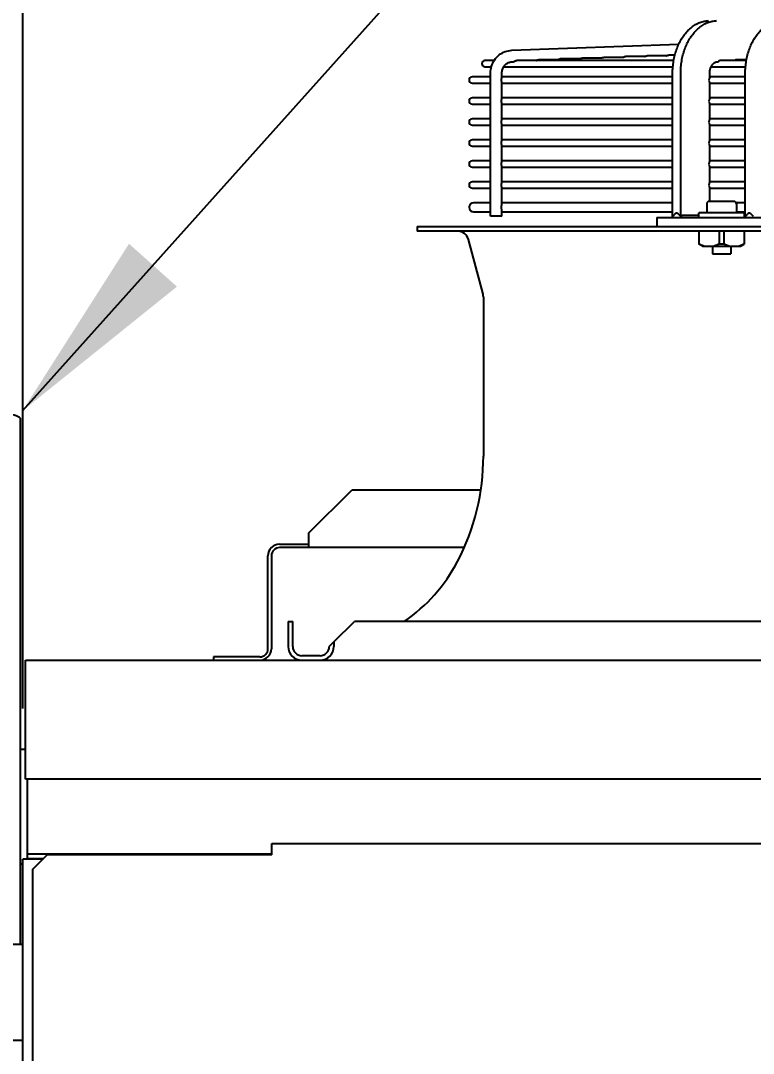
# Model space of a CAD drawing. Header units: millimetres. Extents: x 17700 to 32328, y 19251 to 29476.
# Drawn here: x 17970.11 to 17982.74, y 19589.76 to 19607.57 of the extents above; entities that cross this region are included whole.
import ezdxf

# ---------------------------------------------------------------- set-up
doc = ezdxf.new("R2010")
doc.units = ezdxf.units.MM
doc.header["$LTSCALE"] = 5
for name, color, linetype in [('RECIRCULATION-CONTROL', 3, 'Continuous'), ('UNIT', 6, 'Continuous'), ('WS-NO-CONTROL', 3, 'Continuous')]:
    doc.layers.add(name, color=color, linetype=linetype)
doc.styles.add('SUBMITTAL', font='romans.shx', dxfattribs={"width": 0.75})
doc.dimstyles.new('SUBMITTAL', dxfattribs={"dimtxt": 0.09375, "dimasz": 0.09375, "dimexe": 0.03125, "dimexo": 0.0625, "dimgap": 0.0625, "dimtad": 0, "dimdec": 4, "dimzin": 4, "dimdsep": 46, "dimlunit": 4, "dimtxsty": 'SUBMITTAL', "dimcen": 0.09375, "dimclre": 6, "dimadec": 0, "dimazin": 0, "dimtfac": 1, "dimtdec": 0, "dimtofl": 0, "dimtmove": 0, "dimatfit": 3, "dimfxl": 0, "dimfrac": 2, "dimtolj": 1, "dimtzin": 4, "dimarcsym": 0})

# ---------------------------------------------------------------- blocks, each defined once
blk = doc.blocks.new('*D113')
at = {"layer": 'WS-NO-CONTROL', "color": 6, "lineweight": -2}
for p, q in [((17963.379, 19596.09), (17963.379, 19619.446)), ((17970.149, 19595.712), (17970.149, 19619.446))]:
    blk.add_line(p, q, dxfattribs=at)
at = {"layer": 'WS-NO-CONTROL', "color": 3, "lineweight": -2}
for p, q in [((17958.829, 19616.846), (17954.279, 19616.846)), ((17974.699, 19616.846), (17979.249, 19616.846))]:
    blk.add_line(p, q, dxfattribs=at)
at = {"layer": 'WS-NO-CONTROL', "color": 3}
for points in [[(17958.829, 19617.604), (17958.829, 19616.088), (17963.379, 19616.846)], [(17974.699, 19617.604), (17974.699, 19616.088), (17970.149, 19616.846)]]:
    blk.add_solid(points, dxfattribs=at)
at = {"layer": 'WS-NO-CONTROL', "color": 3, "insert": (17943.229, 19616.846), "char_height": 4.55, "attachment_point": 5, "style": 'SUBMITTAL'}
blk.add_mtext('\\A1;6 3/4"', dxfattribs=at)

msp = doc.modelspace()

# ---------------------------------------------------------------- linework, layer by layer
at = {"layer": 'RECIRCULATION-CONTROL'}
for p, q in [((17970.1486, 19591.6414), (17969.7186, 19591.6414)), ((17970.1486, 19589.9814), (17969.7186, 19589.9814))]:
    msp.add_line(p, q, dxfattribs=at)
at = {"layer": 'UNIT'}
for p, q in [((17978.5789, 19607.0623), (17981.4541, 19607.1663)), ((17978.273, 19606.8869), (17978.1145, 19606.8869)), ((17981.3677, 19606.8869), (17978.6646, 19606.8869)), ((17979.3723, 19606.9004), (17979.0388, 19606.9004)), ((17979.7465, 19606.9139), (17979.413, 19606.9139)), ((17980.1206, 19606.9274), (17979.7872, 19606.9274)), ((17980.4948, 19606.9409), (17980.1614, 19606.9409)), ((17980.869, 19606.9544), (17980.5356, 19606.9544)), ((17981.2432, 19606.9679), (17980.9098, 19606.9679)), ((17981.3882, 19606.9814), (17981.284, 19606.9814)), ((17982.6205, 19606.8869), (17982.1703, 19606.8869)), ((17982.6229, 19606.9004), (17982.4446, 19606.9004)), ((17978.1145, 19606.7767), (17978.2235, 19606.7767)), ((17978.4362, 19606.7767), (17981.3534, 19606.7767)), ((17978.586, 19606.8656), (17978.6082, 19606.8664)), ((17982.0119, 19606.7767), (17982.6062, 19606.7767)), ((17982.1237, 19606.8657), (17982.14, 19606.8665)), ((17978.2088, 19606.605), (17977.894, 19606.605)), ((17978.2088, 19604.1995), (17978.2088, 19606.6689)), ((17978.4056, 19606.589), (17978.4056, 19606.6689)), ((17981.3489, 19606.605), (17978.4056, 19606.605)), ((17981.3489, 19604.1995), (17981.3489, 19606.6689)), ((17981.4881, 19604.1961), (17981.4881, 19606.6689)), ((17981.9892, 19606.5921), (17981.9892, 19606.6689)), ((17982.6016, 19606.605), (17981.9892, 19606.605)), ((17982.6016, 19604.1995), (17982.6016, 19606.6689)), ((17977.894, 19606.4948), (17978.2088, 19606.4948)), ((17978.4056, 19606.2268), (17978.4056, 19606.5107)), ((17978.4056, 19606.4948), (17981.3489, 19606.4948)), ((17981.9892, 19606.2299), (17981.9892, 19606.5077)), ((17981.9892, 19606.4948), (17982.6016, 19606.4948)), ((17978.2088, 19606.2428), (17977.894, 19606.2428)), ((17981.3489, 19606.2428), (17978.4056, 19606.2428)), ((17982.6016, 19606.2428), (17981.9892, 19606.2428)), ((17977.894, 19606.1326), (17978.2088, 19606.1326)), ((17978.4056, 19605.8646), (17978.4056, 19606.1485)), ((17978.4056, 19606.1326), (17981.3489, 19606.1326)), ((17981.9892, 19605.8677), (17981.9892, 19606.1455)), ((17981.9892, 19606.1326), (17982.6016, 19606.1326)), ((17978.2088, 19605.8806), (17977.894, 19605.8806)), ((17981.3489, 19605.8806), (17978.4056, 19605.8806)), ((17982.6016, 19605.8806), (17981.9892, 19605.8806)), ((17977.894, 19605.7704), (17978.2088, 19605.7704)), ((17978.4056, 19605.5024), (17978.4056, 19605.7863)), ((17978.4056, 19605.7704), (17981.3489, 19605.7704)), ((17981.9892, 19605.5055), (17981.9892, 19605.7832)), ((17981.9892, 19605.7704), (17982.6016, 19605.7704)), ((17978.2088, 19605.5184), (17977.894, 19605.5184)), ((17981.3489, 19605.5184), (17978.4056, 19605.5184)), ((17982.6016, 19605.5184), (17981.9892, 19605.5184)), ((17977.894, 19605.4081), (17978.2088, 19605.4081)), ((17978.4056, 19605.1402), (17978.4056, 19605.4241)), ((17978.4056, 19605.4081), (17981.3489, 19605.4081)), ((17981.9892, 19605.1433), (17981.9892, 19605.421)), ((17981.9892, 19605.4081), (17982.6016, 19605.4081)), ((17978.2088, 19605.1562), (17977.894, 19605.1562)), ((17981.3489, 19605.1562), (17978.4056, 19605.1562)), ((17982.6016, 19605.1562), (17981.9892, 19605.1562)), ((17977.894, 19605.0459), (17978.2088, 19605.0459)), ((17978.4056, 19604.778), (17978.4056, 19605.0619)), ((17978.4056, 19605.0459), (17981.3489, 19605.0459)), ((17981.9892, 19604.7811), (17981.9892, 19605.0588)), ((17981.9892, 19605.0459), (17982.6016, 19605.0459)), ((17978.2088, 19604.794), (17977.894, 19604.794)), ((17981.3489, 19604.794), (17978.4056, 19604.794)), ((17982.6016, 19604.794), (17981.9892, 19604.794)), ((17977.894, 19604.6837), (17978.2088, 19604.6837)), ((17978.4056, 19604.4023), (17978.4056, 19604.6997)), ((17978.4056, 19604.6837), (17981.3489, 19604.6837)), ((17981.9892, 19604.4554), (17981.9892, 19604.6966)), ((17981.9892, 19604.6837), (17982.6016, 19604.6837)), ((17978.2088, 19604.4318), (17977.9157, 19604.4318)), ((17981.3489, 19604.4318), (17978.4056, 19604.4318)), ((17981.9366, 19604.416), (17981.9366, 19604.2585)), ((17982.4091, 19604.4554), (17981.976, 19604.4554)), ((17982.6016, 19604.4318), (17982.4452, 19604.4318)), ((17982.4485, 19604.416), (17982.4485, 19604.2585)), ((17977.9157, 19604.2782), (17978.2088, 19604.2782)), ((17978.4056, 19604.1995), (17978.4056, 19604.3077)), ((17978.4056, 19604.2782), (17981.3489, 19604.2782)), ((17981.7989, 19604.2126), (17981.5298, 19604.2126)), ((17982.5863, 19604.2585), (17981.7989, 19604.2585)), ((17981.7989, 19604.1798), (17981.7989, 19604.2585)), ((17982.4485, 19604.2782), (17982.6016, 19604.2782)), ((17982.5863, 19604.1842), (17982.5863, 19604.2585)), ((17978.4056, 19604.1995), (17978.2088, 19604.1995)), ((17981.079, 19604.1798), (17983.3061, 19604.1798)), ((17981.079, 19604.1798), (17981.079, 19604.0223)), ((17976.9452, 19604.0223), (18010.6853, 19604.0223)), ((17976.9452, 19604.0223), (17976.9452, 19603.9436)), ((18010.6853, 19603.9436), (17976.9452, 19603.9436)), ((17981.8028, 19603.9436), (17981.8028, 19603.7214)), ((17982.1508, 19603.9436), (17982.1508, 19603.7214)), ((17982.2343, 19603.9436), (17982.2343, 19603.7214)), ((17982.5823, 19603.9436), (17982.5823, 19603.7214)), ((17978.0803, 19602.8558), (17977.8292, 19603.7974)), ((17981.8658, 19603.6837), (17981.8028, 19603.7201)), ((17981.8658, 19603.6837), (17982.5193, 19603.6837)), ((17982.0351, 19603.6837), (17982.0351, 19603.5499)), ((17982.35, 19603.6837), (17982.35, 19603.5499)), ((17982.5193, 19603.6837), (17982.5823, 19603.7201)), ((17982.0351, 19603.5499), (17982.35, 19603.5499)), ((17978.0869, 19602.8051), (17978.0869, 19600.0641)), ((17970.1092, 19591.6414), (17970.1092, 19600.6915)), ((17975.0723, 19598.734), (17975.8223, 19599.484)), ((17975.8223, 19599.484), (17978.0439, 19599.484)), ((17975.0723, 19598.734), (17975.0723, 19598.484)), ((17974.5723, 19598.542), (17975.0723, 19598.542)), ((17974.3733, 19596.741), (17974.3733, 19598.343)), ((17974.4313, 19598.343), (17974.4313, 19596.741)), ((17977.7559, 19598.484), (17974.5723, 19598.484)), ((17974.7208, 19597.2113), (17974.7995, 19597.2113)), ((17974.7208, 19597.2113), (17974.7208, 19596.7782)), ((17974.7995, 19596.7782), (17974.7995, 19597.2113)), ((17975.5082, 19596.857), (17975.8625, 19597.2113)), ((18011.768, 19597.2113), (17975.8625, 19597.2113)), ((17975.5082, 19596.857), (17975.4294, 19596.7782)), ((17975.5082, 19596.857), (17975.5082, 19596.7782)), ((17974.2323, 19596.6), (17973.4313, 19596.6)), ((17973.4313, 19596.6), (17973.4313, 19596.542)), ((17975.272, 19596.6207), (17974.957, 19596.6207)), ((17970.1903, 19596.542), (18159.1644, 19596.542)), ((17970.1903, 19594.4924), (17970.1903, 19596.542)), ((17970.1903, 19595.0009), (17970.1092, 19595.0009)), ((18159.1644, 19594.4924), (17970.1903, 19594.4924)), ((17970.2215, 19594.4924), (17970.2215, 19593.1244)), ((17974.4403, 19593.3829), (18154.9285, 19593.3829)), ((17974.4403, 19593.1839), (17974.4403, 19593.3829)), ((17974.4403, 19593.1954), (17970.2215, 19593.1954)), ((17970.3153, 19592.9339), (17970.5653, 19593.1839)), ((17974.4403, 19593.1839), (17970.5653, 19593.1839)), ((17974.2215, 19593.1954), (17974.2215, 19593.1839)), ((17970.1486, 19593.0239), (17970.1092, 19593.0239)), ((17970.1486, 19512.7577), (17970.1486, 19593.1124)), ((17970.4938, 19593.1124), (17970.1486, 19593.1124)), ((17970.2215, 19593.1244), (17970.5058, 19593.1244)), ((17970.2528, 19593.1124), (17970.2528, 19593.1244)), ((17970.3153, 19592.9339), (17970.3153, 19584.4836))]:
    msp.add_line(p, q, dxfattribs=at)
for centre, radius, start, end in [((17978.1145, 19606.8318), 0.0551, 90, 270), ((17977.894, 19606.5499), 0.0551, 90, 270), ((17977.894, 19606.1877), 0.0551, 90, 270), ((17977.894, 19605.8255), 0.0551, 90, 270), ((17977.894, 19605.4633), 0.0551, 90, 270), ((17977.894, 19605.1011), 0.0551, 90, 270), ((17977.894, 19604.7389), 0.0551, 90, 270), ((17977.9157, 19604.355), 0.0768, 90, 270), ((17981.976, 19604.416), 0.0394, 90, 180), ((17982.4091, 19604.416), 0.0394, 0, 90), ((17977.639, 19603.7467), 0.1969, 14.93142, 90), ((17977.8901, 19602.8051), 0.1969, 0, 14.93142), ((17974.1499, 19600.0641), 3.937, 332.49816, 0), ((17974.5723, 19598.343), 0.199, 90, 180), ((17974.5723, 19598.343), 0.141, 90, 180), ((17975.1277, 19599.5551), 2.8346, 304.22448, 332.49816), ((17974.2323, 19596.741), 0.141, 270, 0), ((17974.2323, 19596.741), 0.199, 270, 0), ((17974.957, 19596.7782), 0.2362, 180, 270), ((17974.957, 19596.7782), 0.1575, 180, 270), ((17975.272, 19596.7782), 0.1575, 270, 0), ((17975.272, 19596.7782), 0.2362, 270, 0)]:
    msp.add_arc(centre, radius, start, end, dxfattribs=at)
for centre, major_axis, ratio, start_param, end_param in [((17982.1703, 19606.8318), (0, -0.0551), 0.7079972, 3.1415858, 4.0326206), ((17982.4446, 19606.8453), (0, -0.0551), 0.7080429, 3.1415852, 3.8564942), ((17982.0142, 19606.5499), (0, -0.0551), 0.7079678, 3.8398095, 4.712382), ((17982.0142, 19606.5499), (0, -0.0551), 0.7079678, 4.7123959, 5.5849684), ((17982.0142, 19606.1877), (0, -0.0551), 0.7079678, 3.8398095, 4.712382), ((17982.0142, 19606.1877), (0, -0.0551), 0.7079678, 4.7123959, 5.5849684), ((17982.0142, 19605.8255), (0, -0.0551), 0.7079678, 3.8398095, 4.712382), ((17982.0142, 19605.8255), (0, -0.0551), 0.7079678, 4.7123959, 5.5849684), ((17982.0142, 19605.4633), (0, -0.0551), 0.7079678, 3.8398095, 4.712382), ((17982.0142, 19605.4633), (0, -0.0551), 0.7079678, 4.7123959, 5.5849684), ((17982.0142, 19605.1011), (0, -0.0551), 0.7079678, 3.8398095, 4.712382), ((17982.0142, 19605.1011), (0, -0.0551), 0.7079678, 4.7123959, 5.5849684), ((17982.0142, 19604.7389), (0, -0.0551), 0.7079678, 3.8398095, 4.712382), ((17982.0142, 19604.7389), (0, -0.0551), 0.7079678, 4.7123959, 5.5849684), ((17969.8502, 19600.6915), (0.259, 0), 0.3493898, 0, 1.5707963)]:
    msp.add_ellipse(centre, major_axis=major_axis, ratio=ratio, start_param=start_param, end_param=end_param, dxfattribs=at)
for points, knots in [([(17981.3489, 19606.6689), (17981.3489, 19606.7044), (17981.3504, 19606.7403), (17981.3533, 19606.7757), (17981.3563, 19606.8112), (17981.3607, 19606.8461), (17981.3666, 19606.8808), (17981.3726, 19606.9154), (17981.38, 19606.9498), (17981.3887, 19606.9833), (17981.3975, 19607.0167), (17981.4076, 19607.0493), (17981.4191, 19607.081), (17981.4305, 19607.1128), (17981.4434, 19607.1438), (17981.4575, 19607.1734), (17981.4715, 19607.203), (17981.4867, 19607.2313), (17981.5032, 19607.2583), (17981.5196, 19607.2854), (17981.5372, 19607.3112), (17981.5558, 19607.3354), (17981.5744, 19607.3595), (17981.5938, 19607.382), (17981.6143, 19607.4029), (17981.6347, 19607.4237), (17981.6562, 19607.443), (17981.6782, 19607.4603), (17981.7002, 19607.4777), (17981.7229, 19607.4931), (17981.7462, 19607.5066), (17981.7695, 19607.5201), (17981.7936, 19607.5318), (17981.8179, 19607.5413), (17981.8422, 19607.5509), (17981.8667, 19607.5583), (17981.8916, 19607.5638), (17981.9166, 19607.5692), (17981.9419, 19607.5726), (17981.967, 19607.5738)], [0, 0, 0, 0, 0.076921, 0.076921, 0.076921, 0.1538421, 0.1538421, 0.1538421, 0.2307631, 0.2307631, 0.2307631, 0.3076842, 0.3076842, 0.3076842, 0.3846052, 0.3846052, 0.3846052, 0.4615263, 0.4615263, 0.4615263, 0.5384473, 0.5384473, 0.5384473, 0.6153684, 0.6153684, 0.6153684, 0.6922894, 0.6922894, 0.6922894, 0.7692105, 0.7692105, 0.7692105, 0.8461315, 0.8461315, 0.8461315, 0.9230526, 0.9230526, 0.9230526, 1, 1, 1, 1]), ([(17981.4881, 19606.6689), (17981.4881, 19606.7044), (17981.4896, 19606.7403), (17981.4925, 19606.7757), (17981.4955, 19606.8112), (17981.4999, 19606.8461), (17981.5058, 19606.8808), (17981.5118, 19606.9154), (17981.5192, 19606.9498), (17981.5279, 19606.9833), (17981.5367, 19607.0167), (17981.5468, 19607.0493), (17981.5583, 19607.081), (17981.5697, 19607.1128), (17981.5826, 19607.1438), (17981.5967, 19607.1734), (17981.6107, 19607.203), (17981.6259, 19607.2313), (17981.6423, 19607.2583), (17981.6588, 19607.2854), (17981.6764, 19607.3112), (17981.695, 19607.3354), (17981.7136, 19607.3595), (17981.733, 19607.382), (17981.7535, 19607.4029), (17981.7739, 19607.4237), (17981.7953, 19607.443), (17981.8174, 19607.4603), (17981.8394, 19607.4777), (17981.8621, 19607.4931), (17981.8854, 19607.5066), (17981.9087, 19607.5201), (17981.9328, 19607.5318), (17981.9571, 19607.5413), (17981.9814, 19607.5509), (17982.0059, 19607.5583), (17982.0308, 19607.5638), (17982.0558, 19607.5692), (17982.0811, 19607.5726), (17982.1062, 19607.5738)], [0, 0, 0, 0, 0.076921, 0.076921, 0.076921, 0.1538421, 0.1538421, 0.1538421, 0.2307631, 0.2307631, 0.2307631, 0.3076842, 0.3076842, 0.3076842, 0.3846052, 0.3846052, 0.3846052, 0.4615263, 0.4615263, 0.4615263, 0.5384473, 0.5384473, 0.5384473, 0.6153684, 0.6153684, 0.6153684, 0.6922894, 0.6922894, 0.6922894, 0.7692105, 0.7692105, 0.7692105, 0.8461315, 0.8461315, 0.8461315, 0.9230526, 0.9230526, 0.9230526, 1, 1, 1, 1]), ([(17982.6016, 19606.6689), (17982.6016, 19606.7044), (17982.6031, 19606.7403), (17982.6061, 19606.7757), (17982.6091, 19606.8112), (17982.6135, 19606.8461), (17982.6194, 19606.8808), (17982.6253, 19606.9154), (17982.6327, 19606.9498), (17982.6415, 19606.9833), (17982.6502, 19607.0167), (17982.6603, 19607.0493), (17982.6718, 19607.081), (17982.6833, 19607.1128), (17982.6962, 19607.1438), (17982.7102, 19607.1734), (17982.7243, 19607.203), (17982.7395, 19607.2313), (17982.7559, 19607.2583), (17982.7723, 19607.2854), (17982.79, 19607.3112), (17982.8085, 19607.3354), (17982.8271, 19607.3595), (17982.8466, 19607.382), (17982.867, 19607.4029), (17982.8875, 19607.4237), (17982.9089, 19607.443), (17982.9309, 19607.4603), (17982.953, 19607.4777), (17982.9756, 19607.4931), (17982.999, 19607.5066), (17983.0223, 19607.5201), (17983.0463, 19607.5318), (17983.0706, 19607.5413), (17983.0949, 19607.5509), (17983.1194, 19607.5583), (17983.1444, 19607.5638), (17983.1693, 19607.5692), (17983.1946, 19607.5726), (17983.2198, 19607.5738)], [0, 0, 0, 0, 0.076921, 0.076921, 0.076921, 0.1538421, 0.1538421, 0.1538421, 0.2307631, 0.2307631, 0.2307631, 0.3076842, 0.3076842, 0.3076842, 0.3846052, 0.3846052, 0.3846052, 0.4615263, 0.4615263, 0.4615263, 0.5384473, 0.5384473, 0.5384473, 0.6153684, 0.6153684, 0.6153684, 0.6922894, 0.6922894, 0.6922894, 0.7692105, 0.7692105, 0.7692105, 0.8461315, 0.8461315, 0.8461315, 0.9230526, 0.9230526, 0.9230526, 1, 1, 1, 1]), ([(17978.2088, 19606.6689), (17978.2088, 19606.7088), (17978.2148, 19606.7488), (17978.2382, 19606.8252), (17978.2556, 19606.8616), (17978.3005, 19606.9274), (17978.3279, 19606.9569), (17978.3904, 19607.006), (17978.4255, 19607.0256), (17978.4999, 19607.0531), (17978.5393, 19607.0609), (17978.5789, 19607.0623)], [1.5707963, 1.5707963, 1.5707963, 1.5707963, 1.8779743, 1.8779743, 2.1851522, 2.1851522, 2.4923302, 2.4923302, 2.7995081, 2.7995081, 3.1066861, 3.1066861, 3.1066861, 3.1066861]), ([(17978.6082, 19606.8664), (17978.6084, 19606.8664), (17978.6086, 19606.8664), (17978.6088, 19606.8664), (17978.609, 19606.8665), (17978.6093, 19606.8665), (17978.6096, 19606.8666), (17978.6101, 19606.8667), (17978.6107, 19606.8668), (17978.6114, 19606.867), (17978.612, 19606.8672), (17978.6127, 19606.8675), (17978.6134, 19606.8678), (17978.6141, 19606.8681), (17978.6148, 19606.8684), (17978.6156, 19606.8688), (17978.6163, 19606.8692), (17978.6171, 19606.8696), (17978.6179, 19606.8701), (17978.6188, 19606.8705), (17978.6196, 19606.871), (17978.6204, 19606.8715), (17978.6213, 19606.8719), (17978.6222, 19606.8724), (17978.6231, 19606.8729), (17978.6239, 19606.8735), (17978.6248, 19606.874), (17978.6258, 19606.8745), (17978.6267, 19606.875), (17978.6276, 19606.8755), (17978.6286, 19606.876), (17978.6295, 19606.8766), (17978.6304, 19606.8771), (17978.6314, 19606.8776), (17978.6324, 19606.8781), (17978.6333, 19606.8786), (17978.6343, 19606.879), (17978.6353, 19606.8795), (17978.6363, 19606.88), (17978.6373, 19606.8804), (17978.6382, 19606.8809), (17978.6392, 19606.8813), (17978.6402, 19606.8817), (17978.6412, 19606.8821), (17978.6422, 19606.8825), (17978.6432, 19606.8829), (17978.6443, 19606.8832), (17978.6453, 19606.8836), (17978.6463, 19606.8839), (17978.6473, 19606.8842), (17978.6483, 19606.8845), (17978.6493, 19606.8848), (17978.6503, 19606.8851), (17978.6513, 19606.8853), (17978.6523, 19606.8855), (17978.6533, 19606.8858), (17978.6544, 19606.886), (17978.6554, 19606.8861), (17978.6564, 19606.8863), (17978.6574, 19606.8864), (17978.6584, 19606.8866), (17978.6594, 19606.8867), (17978.6603, 19606.8868), (17978.6613, 19606.8868), (17978.6623, 19606.8869), (17978.6633, 19606.8869), (17978.6642, 19606.8869), (17978.6644, 19606.8869), (17978.6645, 19606.8869), (17978.6646, 19606.8869)], [0.00401292, 0.00401292, 0.00401292, 0.00401292, 0.01219512, 0.01219512, 0.01219512, 0.02439024, 0.02439024, 0.02439024, 0.04878049, 0.04878049, 0.04878049, 0.07317073, 0.07317073, 0.07317073, 0.09756098, 0.09756098, 0.09756098, 0.12195122, 0.12195122, 0.12195122, 0.14634146, 0.14634146, 0.14634146, 0.17073171, 0.17073171, 0.17073171, 0.19512195, 0.19512195, 0.19512195, 0.2195122, 0.2195122, 0.2195122, 0.24390244, 0.24390244, 0.24390244, 0.26829268, 0.26829268, 0.26829268, 0.29268293, 0.29268293, 0.29268293, 0.31707317, 0.31707317, 0.31707317, 0.34146341, 0.34146341, 0.34146341, 0.36585366, 0.36585366, 0.36585366, 0.3902439, 0.3902439, 0.3902439, 0.41463415, 0.41463415, 0.41463415, 0.43902439, 0.43902439, 0.43902439, 0.46341463, 0.46341463, 0.46341463, 0.48780488, 0.48780488, 0.48780488, 0.51219512, 0.51219512, 0.51219512, 0.51549915, 0.51549915, 0.51549915, 0.51549915]), ([(17978.9981, 19606.8869), (17978.9987, 19606.8873), (17978.9994, 19606.8876), (17979, 19606.888), (17979.0009, 19606.8885), (17979.0018, 19606.889), (17979.0028, 19606.8896), (17979.0037, 19606.8901), (17979.0047, 19606.8906), (17979.0056, 19606.8911), (17979.0066, 19606.8916), (17979.0076, 19606.8921), (17979.0085, 19606.8925), (17979.0095, 19606.893), (17979.0105, 19606.8935), (17979.0115, 19606.8939), (17979.0125, 19606.8944), (17979.0135, 19606.8948), (17979.0145, 19606.8952), (17979.0154, 19606.8956), (17979.0164, 19606.896), (17979.0175, 19606.8964), (17979.0185, 19606.8967), (17979.0195, 19606.8971), (17979.0205, 19606.8974), (17979.0215, 19606.8977), (17979.0225, 19606.898), (17979.0235, 19606.8983), (17979.0245, 19606.8986), (17979.0255, 19606.8988), (17979.0265, 19606.899), (17979.0275, 19606.8993), (17979.0286, 19606.8995), (17979.0296, 19606.8996), (17979.0306, 19606.8998), (17979.0316, 19606.8999), (17979.0326, 19606.9001), (17979.0336, 19606.9002), (17979.0345, 19606.9003), (17979.0355, 19606.9003), (17979.0365, 19606.9004), (17979.0375, 19606.9004), (17979.0384, 19606.9004), (17979.0386, 19606.9004), (17979.0387, 19606.9004), (17979.0388, 19606.9004)], [0.1782737, 0.1782737, 0.1782737, 0.1782737, 0.19512195, 0.19512195, 0.19512195, 0.2195122, 0.2195122, 0.2195122, 0.24390244, 0.24390244, 0.24390244, 0.26829268, 0.26829268, 0.26829268, 0.29268293, 0.29268293, 0.29268293, 0.31707317, 0.31707317, 0.31707317, 0.34146341, 0.34146341, 0.34146341, 0.36585366, 0.36585366, 0.36585366, 0.3902439, 0.3902439, 0.3902439, 0.41463415, 0.41463415, 0.41463415, 0.43902439, 0.43902439, 0.43902439, 0.46341463, 0.46341463, 0.46341463, 0.48780488, 0.48780488, 0.48780488, 0.51219512, 0.51219512, 0.51219512, 0.5155129, 0.5155129, 0.5155129, 0.5155129]), ([(17979.3723, 19606.9004), (17979.3729, 19606.9008), (17979.3736, 19606.9012), (17979.3742, 19606.9015), (17979.3751, 19606.902), (17979.376, 19606.9026), (17979.377, 19606.9031), (17979.3779, 19606.9036), (17979.3789, 19606.9041), (17979.3798, 19606.9046), (17979.3808, 19606.9051), (17979.3818, 19606.9056), (17979.3827, 19606.906), (17979.3837, 19606.9065), (17979.3847, 19606.907), (17979.3857, 19606.9074), (17979.3867, 19606.9079), (17979.3877, 19606.9083), (17979.3887, 19606.9087), (17979.3897, 19606.9091), (17979.3907, 19606.9095), (17979.3917, 19606.9099), (17979.3927, 19606.9102), (17979.3937, 19606.9106), (17979.3947, 19606.9109), (17979.3957, 19606.9112), (17979.3967, 19606.9115), (17979.3977, 19606.9118), (17979.3987, 19606.9121), (17979.3997, 19606.9123), (17979.4007, 19606.9125), (17979.4017, 19606.9128), (17979.4028, 19606.9129), (17979.4038, 19606.9131), (17979.4048, 19606.9133), (17979.4058, 19606.9134), (17979.4068, 19606.9136), (17979.4077, 19606.9137), (17979.4087, 19606.9138), (17979.4097, 19606.9138), (17979.4107, 19606.9139), (17979.4117, 19606.9139), (17979.4126, 19606.9139), (17979.4128, 19606.9139), (17979.4129, 19606.9139), (17979.413, 19606.9139)], [0.17792949, 0.17792949, 0.17792949, 0.17792949, 0.19512195, 0.19512195, 0.19512195, 0.2195122, 0.2195122, 0.2195122, 0.24390244, 0.24390244, 0.24390244, 0.26829268, 0.26829268, 0.26829268, 0.29268293, 0.29268293, 0.29268293, 0.31707317, 0.31707317, 0.31707317, 0.34146341, 0.34146341, 0.34146341, 0.36585366, 0.36585366, 0.36585366, 0.3902439, 0.3902439, 0.3902439, 0.41463415, 0.41463415, 0.41463415, 0.43902439, 0.43902439, 0.43902439, 0.46341463, 0.46341463, 0.46341463, 0.48780488, 0.48780488, 0.48780488, 0.51219512, 0.51219512, 0.51219512, 0.51552666, 0.51552666, 0.51552666, 0.51552666]), ([(17979.7465, 19606.9139), (17979.7471, 19606.9143), (17979.7478, 19606.9147), (17979.7484, 19606.915), (17979.7493, 19606.9156), (17979.7503, 19606.9161), (17979.7512, 19606.9166), (17979.7521, 19606.9171), (17979.7531, 19606.9176), (17979.7541, 19606.9181), (17979.755, 19606.9186), (17979.756, 19606.9191), (17979.757, 19606.9196), (17979.7579, 19606.92), (17979.7589, 19606.9205), (17979.7599, 19606.9209), (17979.7609, 19606.9214), (17979.7619, 19606.9218), (17979.7629, 19606.9222), (17979.7639, 19606.9226), (17979.7649, 19606.923), (17979.7659, 19606.9234), (17979.7669, 19606.9237), (17979.7679, 19606.9241), (17979.7689, 19606.9244), (17979.7699, 19606.9247), (17979.7709, 19606.925), (17979.7719, 19606.9253), (17979.7729, 19606.9256), (17979.7739, 19606.9258), (17979.7749, 19606.926), (17979.776, 19606.9262), (17979.777, 19606.9264), (17979.778, 19606.9266), (17979.779, 19606.9268), (17979.78, 19606.9269), (17979.781, 19606.927), (17979.7819, 19606.9272), (17979.7829, 19606.9273), (17979.7839, 19606.9273), (17979.7849, 19606.9274), (17979.7859, 19606.9274), (17979.7868, 19606.9274), (17979.7869, 19606.9274), (17979.7871, 19606.9274), (17979.7872, 19606.9274)], [0.17758438, 0.17758438, 0.17758438, 0.17758438, 0.19512195, 0.19512195, 0.19512195, 0.2195122, 0.2195122, 0.2195122, 0.24390244, 0.24390244, 0.24390244, 0.26829268, 0.26829268, 0.26829268, 0.29268293, 0.29268293, 0.29268293, 0.31707317, 0.31707317, 0.31707317, 0.34146341, 0.34146341, 0.34146341, 0.36585366, 0.36585366, 0.36585366, 0.3902439, 0.3902439, 0.3902439, 0.41463415, 0.41463415, 0.41463415, 0.43902439, 0.43902439, 0.43902439, 0.46341463, 0.46341463, 0.46341463, 0.48780488, 0.48780488, 0.48780488, 0.51219512, 0.51219512, 0.51219512, 0.51554043, 0.51554043, 0.51554043, 0.51554043]), ([(17980.1206, 19606.9274), (17980.1213, 19606.9278), (17980.122, 19606.9282), (17980.1226, 19606.9286), (17980.1236, 19606.9291), (17980.1245, 19606.9296), (17980.1254, 19606.9301), (17980.1264, 19606.9306), (17980.1273, 19606.9311), (17980.1283, 19606.9316), (17980.1292, 19606.9321), (17980.1302, 19606.9326), (17980.1312, 19606.9331), (17980.1321, 19606.9335), (17980.1331, 19606.934), (17980.1341, 19606.9344), (17980.1351, 19606.9349), (17980.1361, 19606.9353), (17980.1371, 19606.9357), (17980.1381, 19606.9361), (17980.1391, 19606.9365), (17980.1401, 19606.9369), (17980.1411, 19606.9372), (17980.1421, 19606.9376), (17980.1431, 19606.9379), (17980.1441, 19606.9382), (17980.1451, 19606.9385), (17980.1461, 19606.9388), (17980.1471, 19606.9391), (17980.1481, 19606.9393), (17980.1491, 19606.9395), (17980.1502, 19606.9397), (17980.1512, 19606.9399), (17980.1522, 19606.9401), (17980.1532, 19606.9403), (17980.1542, 19606.9404), (17980.1551, 19606.9405), (17980.1561, 19606.9407), (17980.1571, 19606.9407), (17980.1581, 19606.9408), (17980.1591, 19606.9409), (17980.16, 19606.9409), (17980.161, 19606.9409), (17980.1611, 19606.9409), (17980.1613, 19606.9409), (17980.1614, 19606.9409)], [0.17723839, 0.17723839, 0.17723839, 0.17723839, 0.19512195, 0.19512195, 0.19512195, 0.2195122, 0.2195122, 0.2195122, 0.24390244, 0.24390244, 0.24390244, 0.26829268, 0.26829268, 0.26829268, 0.29268293, 0.29268293, 0.29268293, 0.31707317, 0.31707317, 0.31707317, 0.34146341, 0.34146341, 0.34146341, 0.36585366, 0.36585366, 0.36585366, 0.3902439, 0.3902439, 0.3902439, 0.41463415, 0.41463415, 0.41463415, 0.43902439, 0.43902439, 0.43902439, 0.46341463, 0.46341463, 0.46341463, 0.48780488, 0.48780488, 0.48780488, 0.51219512, 0.51219512, 0.51219512, 0.5155542, 0.5155542, 0.5155542, 0.5155542]), ([(17980.4948, 19606.9409), (17980.4955, 19606.9413), (17980.4962, 19606.9417), (17980.4969, 19606.9421), (17980.4978, 19606.9426), (17980.4987, 19606.9431), (17980.4996, 19606.9436), (17980.5006, 19606.9441), (17980.5015, 19606.9446), (17980.5025, 19606.9451), (17980.5034, 19606.9456), (17980.5044, 19606.9461), (17980.5054, 19606.9466), (17980.5064, 19606.947), (17980.5073, 19606.9475), (17980.5083, 19606.9479), (17980.5093, 19606.9484), (17980.5103, 19606.9488), (17980.5113, 19606.9492), (17980.5123, 19606.9496), (17980.5133, 19606.95), (17980.5143, 19606.9504), (17980.5153, 19606.9507), (17980.5163, 19606.9511), (17980.5173, 19606.9514), (17980.5183, 19606.9517), (17980.5193, 19606.952), (17980.5203, 19606.9523), (17980.5213, 19606.9526), (17980.5223, 19606.9528), (17980.5233, 19606.953), (17980.5244, 19606.9532), (17980.5254, 19606.9534), (17980.5264, 19606.9536), (17980.5274, 19606.9538), (17980.5284, 19606.9539), (17980.5293, 19606.954), (17980.5303, 19606.9542), (17980.5313, 19606.9542), (17980.5323, 19606.9543), (17980.5333, 19606.9544), (17980.5342, 19606.9544), (17980.5352, 19606.9544), (17980.5353, 19606.9544), (17980.5355, 19606.9544), (17980.5356, 19606.9544)], [0.17689154, 0.17689154, 0.17689154, 0.17689154, 0.19512195, 0.19512195, 0.19512195, 0.2195122, 0.2195122, 0.2195122, 0.24390244, 0.24390244, 0.24390244, 0.26829268, 0.26829268, 0.26829268, 0.29268293, 0.29268293, 0.29268293, 0.31707317, 0.31707317, 0.31707317, 0.34146341, 0.34146341, 0.34146341, 0.36585366, 0.36585366, 0.36585366, 0.3902439, 0.3902439, 0.3902439, 0.41463415, 0.41463415, 0.41463415, 0.43902439, 0.43902439, 0.43902439, 0.46341463, 0.46341463, 0.46341463, 0.48780488, 0.48780488, 0.48780488, 0.51219512, 0.51219512, 0.51219512, 0.51556798, 0.51556798, 0.51556798, 0.51556798]), ([(17980.869, 19606.9544), (17980.8697, 19606.9548), (17980.8704, 19606.9552), (17980.8711, 19606.9556), (17980.872, 19606.9561), (17980.8729, 19606.9566), (17980.8739, 19606.9571), (17980.8748, 19606.9576), (17980.8757, 19606.9581), (17980.8767, 19606.9586), (17980.8777, 19606.9591), (17980.8786, 19606.9596), (17980.8796, 19606.9601), (17980.8806, 19606.9605), (17980.8815, 19606.961), (17980.8825, 19606.9614), (17980.8835, 19606.9619), (17980.8845, 19606.9623), (17980.8855, 19606.9627), (17980.8865, 19606.9631), (17980.8875, 19606.9635), (17980.8885, 19606.9639), (17980.8895, 19606.9642), (17980.8905, 19606.9646), (17980.8915, 19606.9649), (17980.8925, 19606.9652), (17980.8935, 19606.9655), (17980.8945, 19606.9658), (17980.8955, 19606.966), (17980.8965, 19606.9663), (17980.8975, 19606.9665), (17980.8986, 19606.9667), (17980.8996, 19606.9669), (17980.9006, 19606.9671), (17980.9016, 19606.9673), (17980.9026, 19606.9674), (17980.9035, 19606.9675), (17980.9045, 19606.9677), (17980.9055, 19606.9677), (17980.9065, 19606.9678), (17980.9075, 19606.9679), (17980.9084, 19606.9679), (17980.9094, 19606.9679), (17980.9095, 19606.9679), (17980.9097, 19606.9679), (17980.9098, 19606.9679)], [0.17654387, 0.17654387, 0.17654387, 0.17654387, 0.19512195, 0.19512195, 0.19512195, 0.2195122, 0.2195122, 0.2195122, 0.24390244, 0.24390244, 0.24390244, 0.26829268, 0.26829268, 0.26829268, 0.29268293, 0.29268293, 0.29268293, 0.31707317, 0.31707317, 0.31707317, 0.34146341, 0.34146341, 0.34146341, 0.36585366, 0.36585366, 0.36585366, 0.3902439, 0.3902439, 0.3902439, 0.41463415, 0.41463415, 0.41463415, 0.43902439, 0.43902439, 0.43902439, 0.46341463, 0.46341463, 0.46341463, 0.48780488, 0.48780488, 0.48780488, 0.51219512, 0.51219512, 0.51219512, 0.51558176, 0.51558176, 0.51558176, 0.51558176]), ([(17981.2432, 19606.9679), (17981.2439, 19606.9683), (17981.2446, 19606.9687), (17981.2453, 19606.9691), (17981.2462, 19606.9696), (17981.2471, 19606.9701), (17981.2481, 19606.9706), (17981.249, 19606.9711), (17981.25, 19606.9716), (17981.2509, 19606.9721), (17981.2519, 19606.9726), (17981.2528, 19606.9731), (17981.2538, 19606.9736), (17981.2548, 19606.9741), (17981.2558, 19606.9745), (17981.2567, 19606.975), (17981.2577, 19606.9754), (17981.2587, 19606.9758), (17981.2597, 19606.9762), (17981.2607, 19606.9766), (17981.2617, 19606.977), (17981.2627, 19606.9774), (17981.2637, 19606.9777), (17981.2647, 19606.9781), (17981.2657, 19606.9784), (17981.2667, 19606.9787), (17981.2677, 19606.979), (17981.2687, 19606.9793), (17981.2697, 19606.9795), (17981.2707, 19606.9798), (17981.2717, 19606.98), (17981.2728, 19606.9802), (17981.2738, 19606.9804), (17981.2748, 19606.9806), (17981.2758, 19606.9808), (17981.2767, 19606.9809), (17981.2777, 19606.981), (17981.2787, 19606.9811), (17981.2797, 19606.9812), (17981.2807, 19606.9813), (17981.2817, 19606.9814), (17981.2826, 19606.9814), (17981.2836, 19606.9814), (17981.2837, 19606.9814), (17981.2839, 19606.9814), (17981.284, 19606.9814)], [0.1761954, 0.1761954, 0.1761954, 0.1761954, 0.19512195, 0.19512195, 0.19512195, 0.2195122, 0.2195122, 0.2195122, 0.24390244, 0.24390244, 0.24390244, 0.26829268, 0.26829268, 0.26829268, 0.29268293, 0.29268293, 0.29268293, 0.31707317, 0.31707317, 0.31707317, 0.34146341, 0.34146341, 0.34146341, 0.36585366, 0.36585366, 0.36585366, 0.3902439, 0.3902439, 0.3902439, 0.41463415, 0.41463415, 0.41463415, 0.43902439, 0.43902439, 0.43902439, 0.46341463, 0.46341463, 0.46341463, 0.48780488, 0.48780488, 0.48780488, 0.51219512, 0.51219512, 0.51219512, 0.51559553, 0.51559553, 0.51559553, 0.51559553]), ([(17978.4056, 19606.6689), (17978.4056, 19606.6894), (17978.4087, 19606.7098), (17978.4206, 19606.7488), (17978.4295, 19606.7672), (17978.4519, 19606.8001), (17978.4655, 19606.8147), (17978.4961, 19606.8387), (17978.513, 19606.8481), (17978.5486, 19606.8612), (17978.5673, 19606.8649), (17978.586, 19606.8656)], [1.5707963, 1.5707963, 1.5707963, 1.5707963, 1.8779743, 1.8779743, 2.1851522, 2.1851522, 2.4923302, 2.4923302, 2.7995081, 2.7995081, 3.1066861, 3.1066861, 3.1066861, 3.1066861]), ([(17981.9892, 19606.6689), (17981.9892, 19606.6766), (17981.9895, 19606.6844), (17981.9901, 19606.692), (17981.9908, 19606.6997), (17981.9917, 19606.7074), (17981.993, 19606.7149), (17981.9943, 19606.7224), (17981.9959, 19606.7299), (17981.9978, 19606.7371), (17981.9997, 19606.7444), (17982.0019, 19606.7515), (17982.0044, 19606.7584), (17982.0069, 19606.7653), (17982.0097, 19606.772), (17982.0127, 19606.7784), (17982.0158, 19606.7849), (17982.0191, 19606.7911), (17982.0227, 19606.797), (17982.0263, 19606.8028), (17982.0301, 19606.8084), (17982.0341, 19606.8137), (17982.0382, 19606.8189), (17982.0424, 19606.8238), (17982.0469, 19606.8284), (17982.0513, 19606.8329), (17982.0559, 19606.8371), (17982.0607, 19606.8409), (17982.0655, 19606.8446), (17982.0705, 19606.848), (17982.0756, 19606.851), (17982.0807, 19606.8539), (17982.0859, 19606.8564), (17982.0912, 19606.8585), (17982.0964, 19606.8606), (17982.1018, 19606.8622), (17982.1073, 19606.8634), (17982.1127, 19606.8646), (17982.1181, 19606.8653), (17982.1237, 19606.8656)], [0, 0, 0, 0, 0.076921, 0.076921, 0.076921, 0.153842, 0.153842, 0.153842, 0.230763, 0.230763, 0.230763, 0.307684, 0.307684, 0.307684, 0.384605, 0.384605, 0.384605, 0.461526, 0.461526, 0.461526, 0.538447, 0.538447, 0.538447, 0.615368, 0.615368, 0.615368, 0.692289, 0.692289, 0.692289, 0.7692101, 0.7692101, 0.7692101, 0.8461311, 0.8461311, 0.8461311, 0.9230521, 0.9230521, 0.9230521, 1, 1, 1, 1]), ([(17978.3986, 19606.5499), (17978.3986, 19606.5509), (17978.3987, 19606.5529), (17978.3988, 19606.5559), (17978.3991, 19606.5588), (17978.3994, 19606.5618), (17978.3998, 19606.5646), (17978.4003, 19606.5674), (17978.4009, 19606.5701), (17978.4015, 19606.5728), (17978.4022, 19606.5753), (17978.4028, 19606.5777), (17978.4035, 19606.58), (17978.4042, 19606.5821), (17978.4047, 19606.5841), (17978.4052, 19606.5859), (17978.4055, 19606.5875), (17978.4056, 19606.5885), (17978.4056, 19606.589), (17978.4056, 19606.589)], [0, 0, 0, 0, 0.04761905, 0.0952381, 0.14285714, 0.19047619, 0.23809524, 0.28571429, 0.33333333, 0.38095238, 0.42857143, 0.47619048, 0.52380952, 0.57142857, 0.61904762, 0.66666667, 0.71428571, 0.76190476, 0.76755733, 0.76755733, 0.76755733, 0.76755733]), ([(17978.4056, 19606.5107), (17978.4056, 19606.5108), (17978.4056, 19606.5113), (17978.4055, 19606.5122), (17978.4052, 19606.5138), (17978.4047, 19606.5156), (17978.4042, 19606.5176), (17978.4035, 19606.5198), (17978.4028, 19606.522), (17978.4022, 19606.5245), (17978.4015, 19606.527), (17978.4009, 19606.5296), (17978.4003, 19606.5323), (17978.3998, 19606.5351), (17978.3994, 19606.538), (17978.3991, 19606.5409), (17978.3988, 19606.5439), (17978.3987, 19606.5469), (17978.3986, 19606.5489), (17978.3986, 19606.5499)], [0.23243408, 0.23243408, 0.23243408, 0.23243408, 0.23809524, 0.28571429, 0.33333333, 0.38095238, 0.42857143, 0.47619048, 0.52380952, 0.57142857, 0.61904762, 0.66666667, 0.71428571, 0.76190476, 0.80952381, 0.85714286, 0.9047619, 0.95238095, 1, 1, 1, 1]), ([(17978.3986, 19606.1877), (17978.3986, 19606.1887), (17978.3987, 19606.1907), (17978.3988, 19606.1937), (17978.3991, 19606.1966), (17978.3994, 19606.1995), (17978.3998, 19606.2024), (17978.4003, 19606.2052), (17978.4009, 19606.2079), (17978.4015, 19606.2106), (17978.4022, 19606.2131), (17978.4028, 19606.2155), (17978.4035, 19606.2178), (17978.4042, 19606.2199), (17978.4047, 19606.2219), (17978.4052, 19606.2237), (17978.4055, 19606.2253), (17978.4056, 19606.2263), (17978.4056, 19606.2268), (17978.4056, 19606.2268)], [0, 0, 0, 0, 0.04761905, 0.0952381, 0.14285714, 0.19047619, 0.23809524, 0.28571429, 0.33333333, 0.38095238, 0.42857143, 0.47619048, 0.52380952, 0.57142857, 0.61904762, 0.66666667, 0.71428571, 0.76190476, 0.76755733, 0.76755733, 0.76755733, 0.76755733]), ([(17978.4056, 19606.1485), (17978.4056, 19606.1486), (17978.4056, 19606.1491), (17978.4055, 19606.15), (17978.4052, 19606.1516), (17978.4047, 19606.1534), (17978.4042, 19606.1554), (17978.4035, 19606.1576), (17978.4028, 19606.1598), (17978.4022, 19606.1623), (17978.4015, 19606.1648), (17978.4009, 19606.1674), (17978.4003, 19606.1701), (17978.3998, 19606.1729), (17978.3994, 19606.1758), (17978.3991, 19606.1787), (17978.3988, 19606.1817), (17978.3987, 19606.1847), (17978.3986, 19606.1867), (17978.3986, 19606.1877)], [0.23243408, 0.23243408, 0.23243408, 0.23243408, 0.23809524, 0.28571429, 0.33333333, 0.38095238, 0.42857143, 0.47619048, 0.52380952, 0.57142857, 0.61904762, 0.66666667, 0.71428571, 0.76190476, 0.80952381, 0.85714286, 0.9047619, 0.95238095, 1, 1, 1, 1]), ([(17978.3986, 19605.8255), (17978.3986, 19605.8265), (17978.3987, 19605.8285), (17978.3988, 19605.8315), (17978.3991, 19605.8344), (17978.3994, 19605.8373), (17978.3998, 19605.8402), (17978.4003, 19605.843), (17978.4009, 19605.8457), (17978.4015, 19605.8484), (17978.4022, 19605.8509), (17978.4028, 19605.8533), (17978.4035, 19605.8556), (17978.4042, 19605.8577), (17978.4047, 19605.8597), (17978.4052, 19605.8615), (17978.4055, 19605.8631), (17978.4056, 19605.8641), (17978.4056, 19605.8646), (17978.4056, 19605.8646)], [0, 0, 0, 0, 0.04761905, 0.0952381, 0.14285714, 0.19047619, 0.23809524, 0.28571429, 0.33333333, 0.38095238, 0.42857143, 0.47619048, 0.52380952, 0.57142857, 0.61904762, 0.66666667, 0.71428571, 0.76190476, 0.76755733, 0.76755733, 0.76755733, 0.76755733]), ([(17978.4056, 19605.7863), (17978.4056, 19605.7864), (17978.4056, 19605.7868), (17978.4055, 19605.7878), (17978.4052, 19605.7894), (17978.4047, 19605.7912), (17978.4042, 19605.7932), (17978.4035, 19605.7954), (17978.4028, 19605.7976), (17978.4022, 19605.8), (17978.4015, 19605.8026), (17978.4009, 19605.8052), (17978.4003, 19605.8079), (17978.3998, 19605.8107), (17978.3994, 19605.8136), (17978.3991, 19605.8165), (17978.3988, 19605.8195), (17978.3987, 19605.8225), (17978.3986, 19605.8245), (17978.3986, 19605.8255)], [0.23243408, 0.23243408, 0.23243408, 0.23243408, 0.23809524, 0.28571429, 0.33333333, 0.38095238, 0.42857143, 0.47619048, 0.52380952, 0.57142857, 0.61904762, 0.66666667, 0.71428571, 0.76190476, 0.80952381, 0.85714286, 0.9047619, 0.95238095, 1, 1, 1, 1]), ([(17978.3986, 19605.4633), (17978.3986, 19605.4643), (17978.3987, 19605.4663), (17978.3988, 19605.4693), (17978.3991, 19605.4722), (17978.3994, 19605.4751), (17978.3998, 19605.478), (17978.4003, 19605.4808), (17978.4009, 19605.4835), (17978.4015, 19605.4862), (17978.4022, 19605.4887), (17978.4028, 19605.4911), (17978.4035, 19605.4934), (17978.4042, 19605.4955), (17978.4047, 19605.4975), (17978.4052, 19605.4993), (17978.4055, 19605.5009), (17978.4056, 19605.5019), (17978.4056, 19605.5024), (17978.4056, 19605.5024)], [0, 0, 0, 0, 0.04761905, 0.0952381, 0.14285714, 0.19047619, 0.23809524, 0.28571429, 0.33333333, 0.38095238, 0.42857143, 0.47619048, 0.52380952, 0.57142857, 0.61904762, 0.66666667, 0.71428571, 0.76190476, 0.76755733, 0.76755733, 0.76755733, 0.76755733]), ([(17978.4056, 19605.4241), (17978.4056, 19605.4242), (17978.4056, 19605.4246), (17978.4055, 19605.4256), (17978.4052, 19605.4272), (17978.4047, 19605.429), (17978.4042, 19605.431), (17978.4035, 19605.4331), (17978.4028, 19605.4354), (17978.4022, 19605.4378), (17978.4015, 19605.4404), (17978.4009, 19605.443), (17978.4003, 19605.4457), (17978.3998, 19605.4485), (17978.3994, 19605.4514), (17978.3991, 19605.4543), (17978.3988, 19605.4573), (17978.3987, 19605.4603), (17978.3986, 19605.4623), (17978.3986, 19605.4633)], [0.23243408, 0.23243408, 0.23243408, 0.23243408, 0.23809524, 0.28571429, 0.33333333, 0.38095238, 0.42857143, 0.47619048, 0.52380952, 0.57142857, 0.61904762, 0.66666667, 0.71428571, 0.76190476, 0.80952381, 0.85714286, 0.9047619, 0.95238095, 1, 1, 1, 1]), ([(17978.3986, 19605.1011), (17978.3986, 19605.1021), (17978.3987, 19605.1041), (17978.3988, 19605.1071), (17978.3991, 19605.11), (17978.3994, 19605.1129), (17978.3998, 19605.1158), (17978.4003, 19605.1186), (17978.4009, 19605.1213), (17978.4015, 19605.1239), (17978.4022, 19605.1265), (17978.4028, 19605.1289), (17978.4035, 19605.1312), (17978.4042, 19605.1333), (17978.4047, 19605.1353), (17978.4052, 19605.1371), (17978.4055, 19605.1387), (17978.4056, 19605.1397), (17978.4056, 19605.1402), (17978.4056, 19605.1402)], [0, 0, 0, 0, 0.04761905, 0.0952381, 0.14285714, 0.19047619, 0.23809524, 0.28571429, 0.33333333, 0.38095238, 0.42857143, 0.47619048, 0.52380952, 0.57142857, 0.61904762, 0.66666667, 0.71428571, 0.76190476, 0.76755733, 0.76755733, 0.76755733, 0.76755733]), ([(17978.4056, 19605.0619), (17978.4056, 19605.062), (17978.4056, 19605.0624), (17978.4055, 19605.0634), (17978.4052, 19605.065), (17978.4047, 19605.0668), (17978.4042, 19605.0688), (17978.4035, 19605.0709), (17978.4028, 19605.0732), (17978.4022, 19605.0756), (17978.4015, 19605.0782), (17978.4009, 19605.0808), (17978.4003, 19605.0835), (17978.3998, 19605.0863), (17978.3994, 19605.0892), (17978.3991, 19605.0921), (17978.3988, 19605.0951), (17978.3987, 19605.0981), (17978.3986, 19605.1001), (17978.3986, 19605.1011)], [0.23243408, 0.23243408, 0.23243408, 0.23243408, 0.23809524, 0.28571429, 0.33333333, 0.38095238, 0.42857143, 0.47619048, 0.52380952, 0.57142857, 0.61904762, 0.66666667, 0.71428571, 0.76190476, 0.80952381, 0.85714286, 0.9047619, 0.95238095, 1, 1, 1, 1]), ([(17978.3986, 19604.7389), (17978.3986, 19604.7399), (17978.3987, 19604.7419), (17978.3988, 19604.7448), (17978.3991, 19604.7478), (17978.3994, 19604.7507), (17978.3998, 19604.7536), (17978.4003, 19604.7564), (17978.4009, 19604.7591), (17978.4015, 19604.7617), (17978.4022, 19604.7643), (17978.4028, 19604.7667), (17978.4035, 19604.769), (17978.4042, 19604.7711), (17978.4047, 19604.7731), (17978.4052, 19604.7749), (17978.4055, 19604.7765), (17978.4056, 19604.7775), (17978.4056, 19604.7779), (17978.4056, 19604.778)], [0, 0, 0, 0, 0.04761905, 0.0952381, 0.14285714, 0.19047619, 0.23809524, 0.28571429, 0.33333333, 0.38095238, 0.42857143, 0.47619048, 0.52380952, 0.57142857, 0.61904762, 0.66666667, 0.71428571, 0.76190476, 0.76755733, 0.76755733, 0.76755733, 0.76755733]), ([(17978.4056, 19604.6997), (17978.4056, 19604.6998), (17978.4056, 19604.7002), (17978.4055, 19604.7012), (17978.4052, 19604.7028), (17978.4047, 19604.7046), (17978.4042, 19604.7066), (17978.4035, 19604.7087), (17978.4028, 19604.711), (17978.4022, 19604.7134), (17978.4015, 19604.716), (17978.4009, 19604.7186), (17978.4003, 19604.7213), (17978.3998, 19604.7241), (17978.3994, 19604.727), (17978.3991, 19604.7299), (17978.3988, 19604.7329), (17978.3987, 19604.7359), (17978.3986, 19604.7379), (17978.3986, 19604.7389)], [0.23243408, 0.23243408, 0.23243408, 0.23243408, 0.23809524, 0.28571429, 0.33333333, 0.38095238, 0.42857143, 0.47619048, 0.52380952, 0.57142857, 0.61904762, 0.66666667, 0.71428571, 0.76190476, 0.80952381, 0.85714286, 0.9047619, 0.95238095, 1, 1, 1, 1]), ([(17978.3986, 19604.355), (17978.3986, 19604.3563), (17978.3987, 19604.3589), (17978.3988, 19604.3628), (17978.3991, 19604.3666), (17978.3995, 19604.3703), (17978.4, 19604.3739), (17978.4006, 19604.3775), (17978.4012, 19604.3808), (17978.4019, 19604.3841), (17978.4026, 19604.3871), (17978.4033, 19604.39), (17978.4039, 19604.3927), (17978.4045, 19604.3952), (17978.405, 19604.3974), (17978.4054, 19604.3995), (17978.4056, 19604.4011), (17978.4056, 19604.402), (17978.4056, 19604.4023)], [0, 0, 0, 0, 0.04761905, 0.0952381, 0.14285714, 0.19047619, 0.23809524, 0.28571429, 0.33333333, 0.38095238, 0.42857143, 0.47619048, 0.52380952, 0.57142857, 0.61904762, 0.66666667, 0.71428571, 0.74720176, 0.74720176, 0.74720176, 0.74720176]), ([(17978.4056, 19604.3077), (17978.4056, 19604.308), (17978.4056, 19604.3089), (17978.4054, 19604.3105), (17978.405, 19604.3126), (17978.4045, 19604.3148), (17978.4039, 19604.3173), (17978.4033, 19604.32), (17978.4026, 19604.3229), (17978.4019, 19604.3259), (17978.4012, 19604.3292), (17978.4006, 19604.3325), (17978.4, 19604.336), (17978.3995, 19604.3397), (17978.3991, 19604.3434), (17978.3988, 19604.3472), (17978.3987, 19604.3511), (17978.3986, 19604.3537), (17978.3986, 19604.355)], [0.25278988, 0.25278988, 0.25278988, 0.25278988, 0.28571429, 0.33333333, 0.38095238, 0.42857143, 0.47619048, 0.52380952, 0.57142857, 0.61904762, 0.66666667, 0.71428571, 0.76190476, 0.80952381, 0.85714286, 0.9047619, 0.95238095, 1, 1, 1, 1]), ([(17981.4881, 19604.1961), (17981.4735, 19604.2137), (17981.4615, 19604.2275), (17981.445, 19604.2427), (17981.4393, 19604.247), (17981.4309, 19604.2514), (17981.428, 19604.2526), (17981.4229, 19604.2538), (17981.4207, 19604.2541), (17981.4162, 19604.2541), (17981.414, 19604.2538), (17981.4089, 19604.2526), (17981.406, 19604.2514), (17981.3976, 19604.247), (17981.3919, 19604.2427), (17981.383, 19604.2345), (17981.3799, 19604.2314), (17981.3767, 19604.228)], [-0.85353786, -0.85353786, -0.85353786, -0.85353786, -0.64697279, -0.64697279, -0.53019487, -0.53019487, -0.47055032, -0.47055032, -0.42676959, -0.42676959, -0.38298885, -0.38298885, -0.32334424, -0.32334424, -0.20656606, -0.20656606, -0.14841076, -0.14841076, -0.14841076, -0.14841076]), ([(17981.5298, 19604.2126), (17981.5286, 19604.2126), (17981.5274, 19604.2126), (17981.5262, 19604.2125), (17981.525, 19604.2124), (17981.5239, 19604.2123), (17981.5227, 19604.2121), (17981.5215, 19604.2119), (17981.5203, 19604.2117), (17981.5191, 19604.2114), (17981.519, 19604.2114), (17981.5189, 19604.2114), (17981.5188, 19604.2114), (17981.5177, 19604.2111), (17981.5166, 19604.2108), (17981.5154, 19604.2105), (17981.5142, 19604.2101), (17981.513, 19604.2097), (17981.5118, 19604.2093), (17981.5106, 19604.2088), (17981.5093, 19604.2084), (17981.5081, 19604.2078), (17981.5078, 19604.2077), (17981.5075, 19604.2076), (17981.5072, 19604.2074), (17981.5062, 19604.207), (17981.5053, 19604.2066), (17981.5043, 19604.2061), (17981.503, 19604.2055), (17981.5017, 19604.2048), (17981.5004, 19604.2041), (17981.4991, 19604.2033), (17981.4978, 19604.2026), (17981.4965, 19604.2017), (17981.4958, 19604.2013), (17981.4951, 19604.2008), (17981.4944, 19604.2004), (17981.4937, 19604.2), (17981.493, 19604.1995), (17981.4923, 19604.1991), (17981.4909, 19604.1981), (17981.4895, 19604.1971), (17981.4881, 19604.1961)], [0, 0, 0, 0, 0.0909091, 0.0909091, 0.0909091, 0.1818182, 0.1818182, 0.1818182, 0.2727273, 0.2727273, 0.2727273, 0.2796798, 0.2796798, 0.2796798, 0.3636364, 0.3636364, 0.3636364, 0.4545455, 0.4545455, 0.4545455, 0.5454545, 0.5454545, 0.5454545, 0.5668519, 0.5668519, 0.5668519, 0.6363636, 0.6363636, 0.6363636, 0.7272727, 0.7272727, 0.7272727, 0.8181818, 0.8181818, 0.8181818, 0.8653178, 0.8653178, 0.8653178, 0.9090909, 0.9090909, 0.9090909, 1, 1, 1, 1]), ([(17982.7408, 19604.1961), (17982.7263, 19604.2137), (17982.7142, 19604.2275), (17982.6977, 19604.2427), (17982.6921, 19604.247), (17982.6837, 19604.2514), (17982.6808, 19604.2526), (17982.6756, 19604.2538), (17982.6734, 19604.2541), (17982.669, 19604.2541), (17982.6668, 19604.2538), (17982.6616, 19604.2526), (17982.6587, 19604.2514), (17982.6503, 19604.247), (17982.6447, 19604.2427), (17982.6358, 19604.2345), (17982.6327, 19604.2314), (17982.6294, 19604.228)], [-0.853538, -0.853538, -0.853538, -0.853538, -0.64697322, -0.64697322, -0.53019502, -0.53019502, -0.4705504, -0.4705504, -0.42676965, -0.42676965, -0.38298892, -0.38298892, -0.32334436, -0.32334436, -0.20656641, -0.20656641, -0.14841074, -0.14841074, -0.14841074, -0.14841074]), ([(17981.8028, 19603.7214), (17981.8028, 19603.7211), (17981.8028, 19603.7206), (17981.8028, 19603.7202), (17981.8028, 19603.7201), (17981.8028, 19603.7201)], [0, 0, 0, 0, 0.16666667, 0.33333333, 0.5, 0.5, 0.5, 0.5])]:
    msp.add_open_spline(points, degree=3, knots=knots, dxfattribs=at)
for points in [[(17981.329, 19604.1798), (17981.3452, 19604.1956), (17981.3611, 19604.2117), (17981.3767, 19604.228)], [(17982.5817, 19604.1798), (17982.5979, 19604.1956), (17982.6138, 19604.2117), (17982.6294, 19604.228)], [(17981.8941, 19603.6837), (17981.8909, 19603.6847), (17981.8844, 19603.6867), (17981.8746, 19603.6899), (17981.8649, 19603.6935), (17981.855, 19603.6973), (17981.845, 19603.7015), (17981.8348, 19603.7059), (17981.8244, 19603.7107), (17981.8138, 19603.7158), (17981.8065, 19603.7195), (17981.8028, 19603.7214)], [(17982.1508, 19603.7214), (17982.1471, 19603.7195), (17982.1397, 19603.7158), (17982.1289, 19603.7106), (17982.1185, 19603.7058), (17982.1083, 19603.7013), (17982.0983, 19603.6972), (17982.0885, 19603.6934), (17982.0787, 19603.6899), (17982.0691, 19603.6866), (17982.0627, 19603.6847), (17982.0595, 19603.6837)], [(17982.2343, 19603.7214), (17982.2297, 19603.7211), (17982.2204, 19603.7206), (17982.2065, 19603.7202), (17982.1926, 19603.72), (17982.1786, 19603.7202), (17982.1647, 19603.7206), (17982.1554, 19603.7211), (17982.1508, 19603.7214)], [(17982.3256, 19603.6837), (17982.3224, 19603.6847), (17982.3159, 19603.6867), (17982.3062, 19603.6899), (17982.2964, 19603.6935), (17982.2865, 19603.6973), (17982.2765, 19603.7015), (17982.2663, 19603.7059), (17982.2559, 19603.7107), (17982.2453, 19603.7158), (17982.238, 19603.7195), (17982.2343, 19603.7214)], [(17982.5823, 19603.7214), (17982.5786, 19603.7195), (17982.5712, 19603.7158), (17982.5604, 19603.7106), (17982.55, 19603.7058), (17982.5398, 19603.7013), (17982.5298, 19603.6972), (17982.52, 19603.6934), (17982.5102, 19603.6899), (17982.5006, 19603.6866), (17982.4942, 19603.6847), (17982.491, 19603.6837)]]:
    msp.add_open_spline(points, degree=3, dxfattribs=at)

# ---------------------------------------------------------------- dimensions: what is measured, and where the dimension line sits
at = {"layer": 'WS-NO-CONTROL', "color": 3}
dim = msp.add_linear_dim(base=(17963.3786, 19616.846), p1=(17970.1486, 19593.1124), p2=(17963.3786, 19593.4895), dimstyle='SUBMITTAL', override={"dimscale": 65, "dimtxt": 0.07, "dimasz": 0.07, "dimexe": 0.04, "dimexo": 0.04, "dimgap": 0.03125, "dimdec": 3, "dimzin": 3, "dimclrd": 3, "dimclrt": 3, "dimtdec": 3, "dimtix": 1}, dxfattribs=at)
dim.commit()
dim.dimension.update_dxf_attribs({"geometry": '*D113', "text_midpoint": (17943.2286, 19616.846), "dimtype": 160})

# ---------------------------------------------------------------- leaders
at = {"layer": 'UNIT'}
for points in [[(17970.1387, 19600.8419), (17982.6824, 19614.846)], [(18159.4234, 19600.8419), (18146.3104, 19614.846), (17982.6824, 19614.846)]]:
    msp.add_leader(points, dimstyle='SUBMITTAL', override={"dimscale": 36, "dimarcsym": 1}, dxfattribs=at)

doc.saveas('drawing.dxf')
